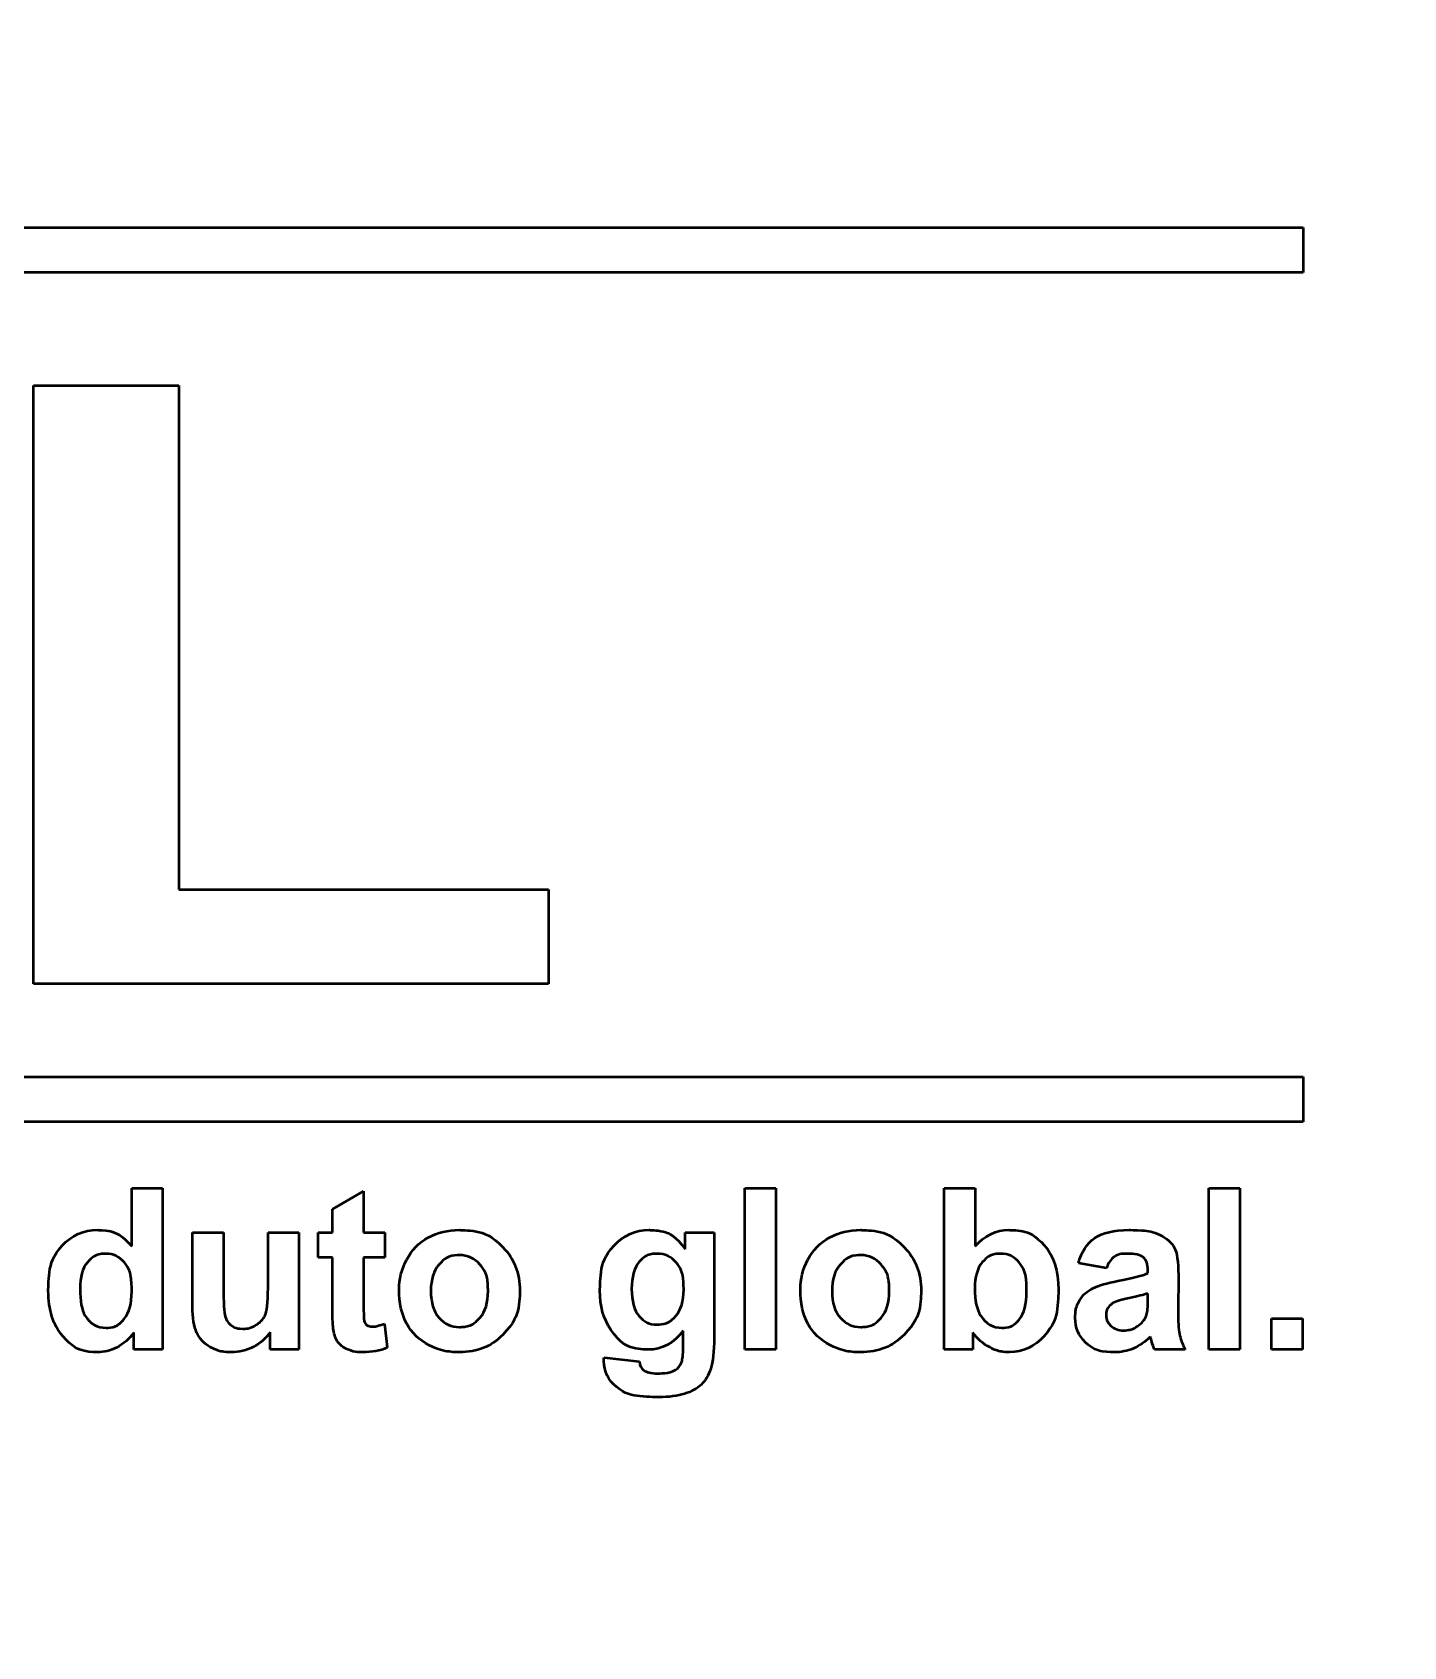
# Model space of a CAD drawing. Extents: x 0 to 988, y 0 to 594.
# Drawn here: x 545.28 to 561.07, y 299.15 to 317.74 of the extents above; entities that cross this region are included whole.
import ezdxf

# ---------------------------------------------------------------- set-up
doc = ezdxf.new("R2010")
doc.units = 0
doc.header["$LTSCALE"] = 1.5
doc.layers.add('AM_0', color=7, linetype='CONTINUOUS', lineweight=50)

msp = doc.modelspace()

# ---------------------------------------------------------------- linework, layer by layer
at = {"layer": 'AM_0'}
for radius in [60.3, 54.175, 42.004]:
    msp.add_circle((539.921, 292.885), radius, dxfattribs=at)
at = {"layer": 'AM_0', "color": 7, "lineweight": 70}
msp.add_open_spline([(539.921, 336.006), (563.732, 336.006), (583.042, 316.696), (583.042, 292.885), (583.042, 292.885), (583.042, 269.073), (563.732, 249.763), (539.921, 249.763), (539.921, 249.763), (516.109, 249.763), (496.799, 269.073), (496.799, 292.885), (496.799, 292.885), (496.799, 316.696), (516.109, 336.006), (539.921, 336.006)], degree=3, knots=[0, 0, 0, 0, 0.25, 0.25, 0.25, 0.375, 0.5, 0.5, 0.5, 0.625, 0.75, 0.75, 0.75, 0.875, 1, 1, 1, 1], dxfattribs=at)
at = {"layer": 'AM_0', "color": 7}
for points in [[(519.932, 315.492), (519.932, 315.492), (559.909, 315.492), (559.909, 315.492)], [(559.909, 315.492), (559.909, 315.492), (559.909, 314.974), (559.909, 314.974)], [(559.909, 314.974), (559.909, 314.974), (519.932, 314.974), (519.932, 314.974)], [(545.294, 306.781), (545.294, 306.781), (545.294, 313.672), (545.294, 313.672)], [(545.294, 313.672), (545.294, 313.672), (546.966, 313.672), (546.966, 313.672)], [(546.966, 313.672), (546.966, 313.672), (546.966, 307.868), (546.966, 307.868)], [(546.966, 307.868), (546.966, 307.868), (551.222, 307.868), (551.222, 307.868)], [(551.222, 307.868), (551.222, 307.868), (551.222, 306.781), (551.222, 306.781)], [(551.222, 306.781), (551.222, 306.781), (545.294, 306.781), (545.294, 306.781)], [(519.932, 305.711), (519.932, 305.711), (559.909, 305.711), (559.909, 305.711)], [(559.909, 305.711), (559.909, 305.711), (559.909, 305.193), (559.909, 305.193)], [(559.909, 305.193), (559.909, 305.193), (519.932, 305.193), (519.932, 305.193)], [(546.424, 303.759), (546.424, 303.759), (546.424, 304.43), (546.424, 304.43)], [(546.424, 304.43), (546.424, 304.43), (546.78, 304.43), (546.78, 304.43)], [(546.78, 304.43), (546.78, 304.43), (546.78, 302.569), (546.78, 302.569)], [(548.736, 304.185), (548.736, 304.185), (549.094, 304.393), (549.094, 304.393)], [(549.094, 304.393), (549.094, 304.393), (549.094, 303.917), (549.094, 303.917)], [(553.482, 302.569), (553.482, 302.569), (553.482, 304.43), (553.482, 304.43)], [(553.482, 304.43), (553.482, 304.43), (553.839, 304.43), (553.839, 304.43)], [(553.839, 304.43), (553.839, 304.43), (553.839, 302.569), (553.839, 302.569)], [(555.777, 302.569), (555.777, 302.569), (555.777, 304.43), (555.777, 304.43)], [(555.777, 304.43), (555.777, 304.43), (556.134, 304.43), (556.134, 304.43)], [(556.134, 304.43), (556.134, 304.43), (556.134, 303.759), (556.134, 303.759)], [(558.825, 302.569), (558.825, 302.569), (558.825, 304.43), (558.825, 304.43)], [(558.825, 304.43), (558.825, 304.43), (559.182, 304.43), (559.182, 304.43)], [(559.182, 304.43), (559.182, 304.43), (559.182, 302.569), (559.182, 302.569)], [(548.736, 303.917), (548.736, 303.917), (548.736, 304.185), (548.736, 304.185)], [(547.124, 303.064), (547.124, 303.064), (547.124, 303.917), (547.124, 303.917)], [(547.124, 303.917), (547.124, 303.917), (547.481, 303.917), (547.481, 303.917)], [(547.481, 303.917), (547.481, 303.917), (547.481, 303.298), (547.481, 303.298)], [(547.994, 303.348), (547.994, 303.348), (547.994, 303.917), (547.994, 303.917)], [(547.994, 303.917), (547.994, 303.917), (548.35, 303.917), (548.35, 303.917)], [(548.35, 303.917), (548.35, 303.917), (548.35, 302.569), (548.35, 302.569)], [(548.572, 303.632), (548.572, 303.632), (548.572, 303.917), (548.572, 303.917)], [(548.572, 303.917), (548.572, 303.917), (548.736, 303.917), (548.736, 303.917)], [(549.094, 303.917), (549.094, 303.917), (549.337, 303.917), (549.337, 303.917)], [(549.337, 303.917), (549.337, 303.917), (549.337, 303.632), (549.337, 303.632)], [(549.59, 303.606), (549.648, 303.716), (549.731, 303.801), (549.838, 303.859)], [(552.796, 303.728), (552.796, 303.728), (552.796, 303.917), (552.796, 303.917)], [(552.796, 303.917), (552.796, 303.917), (553.129, 303.917), (553.129, 303.917)], [(553.129, 303.917), (553.129, 303.917), (553.129, 302.707), (553.129, 302.707)], [(554.209, 303.606), (554.268, 303.716), (554.351, 303.801), (554.458, 303.859)], [(557.323, 303.564), (557.359, 303.694), (557.421, 303.791), (557.51, 303.853)], [(558.262, 303.891), (558.339, 303.853), (558.394, 303.805), (558.426, 303.747)], [(548.736, 303.632), (548.736, 303.632), (548.572, 303.632), (548.572, 303.632)], [(548.736, 303.045), (548.736, 303.045), (548.736, 303.632), (548.736, 303.632)], [(549.337, 303.632), (549.337, 303.632), (549.094, 303.632), (549.094, 303.632)], [(549.094, 303.632), (549.094, 303.632), (549.094, 303.089), (549.094, 303.089)], [(549.502, 303.262), (549.502, 303.38), (549.532, 303.495), (549.59, 303.606)], [(554.122, 303.262), (554.122, 303.38), (554.151, 303.495), (554.209, 303.606)], [(557.732, 303.637), (557.697, 303.612), (557.668, 303.568), (557.646, 303.506)], [(558.123, 303.484), (558.123, 303.553), (558.106, 303.601), (558.072, 303.631)], [(558.426, 303.747), (558.458, 303.689), (558.474, 303.583), (558.474, 303.428)], [(545.914, 303.574), (545.857, 303.506), (545.829, 303.406), (545.829, 303.272)], [(549.963, 303.55), (549.9, 303.479), (549.868, 303.376), (549.868, 303.243)], [(552.263, 303.575), (552.208, 303.508), (552.18, 303.407), (552.18, 303.271)], [(554.583, 303.55), (554.519, 303.479), (554.487, 303.376), (554.487, 303.243)], [(556.216, 303.575), (556.159, 303.508), (556.131, 303.408), (556.131, 303.272)], [(557.646, 303.506), (557.646, 303.506), (557.323, 303.564), (557.323, 303.564)], [(557.777, 303.361), (557.943, 303.392), (558.059, 303.422), (558.123, 303.448)], [(558.123, 303.448), (558.123, 303.448), (558.123, 303.484), (558.123, 303.484)], [(558.474, 303.428), (558.474, 303.428), (558.47, 303.012), (558.47, 303.012)], [(545.829, 303.272), (545.829, 303.128), (545.849, 303.024), (545.888, 302.96)], [(547.481, 303.298), (547.481, 303.108), (547.487, 302.992), (547.501, 302.949)], [(547.967, 302.984), (547.985, 303.034), (547.994, 303.156), (547.994, 303.348)], [(549.59, 302.868), (549.532, 302.976), (549.502, 303.107), (549.502, 303.262)], [(549.868, 303.243), (549.868, 303.109), (549.9, 303.007), (549.963, 302.936)], [(552.18, 303.271), (552.18, 303.128), (552.208, 303.023), (552.263, 302.957)], [(554.209, 302.868), (554.151, 302.976), (554.122, 303.107), (554.122, 303.262)], [(554.487, 303.243), (554.487, 303.109), (554.519, 303.007), (554.583, 302.936)], [(556.131, 303.272), (556.131, 303.133), (556.153, 303.029), (556.197, 302.962)], [(557.34, 303.141), (557.377, 303.201), (557.428, 303.246), (557.493, 303.278)], [(557.493, 303.278), (557.559, 303.309), (557.653, 303.337), (557.777, 303.361)], [(547.172, 302.766), (547.14, 302.838), (547.124, 302.937), (547.124, 303.064)], [(549.094, 303.089), (549.094, 302.979), (549.096, 302.915), (549.101, 302.897)], [(557.906, 303.162), (557.807, 303.14), (557.743, 303.12), (557.712, 303.1)], [(558.123, 303.216), (558.078, 303.201), (558.005, 303.183), (557.906, 303.162)], [(558.109, 302.971), (558.119, 303.002), (558.123, 303.06), (558.123, 303.145)], [(558.123, 303.145), (558.123, 303.145), (558.123, 303.216), (558.123, 303.216)], [(547.868, 302.86), (547.916, 302.894), (547.949, 302.935), (547.967, 302.984)], [(548.747, 302.794), (548.74, 302.835), (548.736, 302.919), (548.736, 303.045)], [(549.101, 302.897), (549.106, 302.879), (549.116, 302.864), (549.132, 302.852)], [(549.336, 302.868), (549.336, 302.868), (549.367, 302.592), (549.367, 302.592)], [(549.846, 302.622), (549.734, 302.678), (549.648, 302.76), (549.59, 302.868)], [(554.465, 302.622), (554.353, 302.678), (554.268, 302.76), (554.209, 302.868)], [(558.024, 302.853), (558.068, 302.885), (558.096, 302.925), (558.109, 302.971)], [(558.47, 303.012), (558.47, 302.893), (558.475, 302.806), (558.487, 302.75)], [(559.547, 302.569), (559.547, 302.569), (559.547, 302.926), (559.547, 302.926)], [(559.547, 302.926), (559.547, 302.926), (559.904, 302.926), (559.904, 302.926)], [(559.904, 302.926), (559.904, 302.926), (559.904, 302.569), (559.904, 302.569)], [(546.449, 302.767), (546.394, 302.69), (546.329, 302.633), (546.254, 302.595)], [(546.449, 302.569), (546.449, 302.569), (546.449, 302.767), (546.449, 302.767)], [(547.329, 302.598), (547.257, 302.638), (547.205, 302.694), (547.172, 302.766)], [(548.019, 302.771), (547.97, 302.699), (547.905, 302.642), (547.826, 302.601)], [(548.019, 302.569), (548.019, 302.569), (548.019, 302.771), (548.019, 302.771)], [(548.798, 302.655), (548.773, 302.689), (548.757, 302.735), (548.747, 302.794)], [(552.773, 302.591), (552.773, 302.591), (552.773, 302.787), (552.773, 302.787)], [(553.129, 302.707), (553.129, 302.548), (553.116, 302.43), (553.09, 302.351)], [(556.302, 302.596), (556.227, 302.635), (556.162, 302.692), (556.108, 302.767)], [(556.108, 302.767), (556.108, 302.767), (556.108, 302.569), (556.108, 302.569)], [(558.151, 302.716), (558.09, 302.657), (558.025, 302.613), (557.956, 302.583)], [(558.164, 302.674), (558.158, 302.695), (558.154, 302.709), (558.151, 302.716)], [(558.487, 302.75), (558.498, 302.694), (558.52, 302.633), (558.551, 302.569)], [(546.78, 302.569), (546.78, 302.569), (546.449, 302.569), (546.449, 302.569)], [(548.35, 302.569), (548.35, 302.569), (548.019, 302.569), (548.019, 302.569)], [(548.911, 302.571), (548.859, 302.592), (548.822, 302.621), (548.798, 302.655)], [(552.756, 302.427), (552.767, 302.456), (552.773, 302.511), (552.773, 302.591)], [(553.839, 302.569), (553.839, 302.569), (553.482, 302.569), (553.482, 302.569)], [(556.108, 302.569), (556.108, 302.569), (555.777, 302.569), (555.777, 302.569)], [(558.198, 302.569), (558.189, 302.593), (558.177, 302.628), (558.164, 302.674)], [(558.551, 302.569), (558.551, 302.569), (558.198, 302.569), (558.198, 302.569)], [(559.182, 302.569), (559.182, 302.569), (558.825, 302.569), (558.825, 302.569)], [(559.904, 302.569), (559.904, 302.569), (559.547, 302.569), (559.547, 302.569)], [(551.862, 302.48), (551.862, 302.48), (552.269, 302.431), (552.269, 302.431)], [(552.269, 302.431), (552.276, 302.383), (552.292, 302.351), (552.316, 302.333)], [(552.685, 302.337), (552.717, 302.355), (552.74, 302.385), (552.756, 302.427)], [(553.09, 302.351), (553.064, 302.272), (553.027, 302.21), (552.98, 302.165)], [(552.98, 302.165), (552.932, 302.121), (552.869, 302.086), (552.79, 302.06)]]:
    msp.add_open_spline(points, degree=3, dxfattribs=at)
for points, knots in [([(545.625, 303.769), (545.733, 303.888), (545.869, 303.947), (546.033, 303.947), (546.033, 303.947), (546.183, 303.947), (546.314, 303.885), (546.424, 303.759)], [0.5833333, 0.5833333, 0.5833333, 0.5833333, 0.6666667, 0.6666667, 0.6666667, 0.7083333, 0.75, 0.75, 0.75, 0.75]), ([(549.838, 303.859), (549.945, 303.918), (550.065, 303.947), (550.197, 303.947), (550.197, 303.947), (550.4, 303.947), (550.568, 303.881), (550.698, 303.749)], [0.2, 0.2, 0.2, 0.2, 0.3, 0.3, 0.3, 0.35, 0.4, 0.4, 0.4, 0.4]), ([(551.978, 303.768), (552.087, 303.888), (552.222, 303.947), (552.383, 303.947), (552.383, 303.947), (552.55, 303.947), (552.688, 303.874), (552.796, 303.728)], [0.47826087, 0.47826087, 0.47826087, 0.47826087, 0.52173913, 0.52173913, 0.52173913, 0.54347826, 0.56521739, 0.56521739, 0.56521739, 0.56521739]), ([(554.458, 303.859), (554.565, 303.918), (554.684, 303.947), (554.816, 303.947), (554.816, 303.947), (555.02, 303.947), (555.187, 303.881), (555.317, 303.749)], [0.2, 0.2, 0.2, 0.2, 0.3, 0.3, 0.3, 0.35, 0.4, 0.4, 0.4, 0.4]), ([(556.134, 303.759), (556.244, 303.885), (556.373, 303.947), (556.524, 303.947), (556.524, 303.947), (556.688, 303.947), (556.824, 303.888), (556.932, 303.769)], [0.25, 0.25, 0.25, 0.25, 0.3333333, 0.3333333, 0.3333333, 0.375, 0.4166667, 0.4166667, 0.4166667, 0.4166667]), ([(557.51, 303.853), (557.599, 303.916), (557.731, 303.947), (557.906, 303.947), (557.906, 303.947), (558.065, 303.947), (558.184, 303.928), (558.262, 303.891)], [0.08, 0.08, 0.08, 0.08, 0.12, 0.12, 0.12, 0.14, 0.16, 0.16, 0.16, 0.16]), ([(545.63, 302.726), (545.52, 302.851), (545.464, 303.025), (545.464, 303.248), (545.464, 303.248), (545.464, 303.476), (545.518, 303.65), (545.625, 303.769)], [0.4166667, 0.4166667, 0.4166667, 0.4166667, 0.5, 0.5, 0.5, 0.5416667, 0.5833333, 0.5833333, 0.5833333, 0.5833333]), ([(546.341, 303.572), (546.286, 303.64), (546.214, 303.674), (546.127, 303.674), (546.127, 303.674), (546.042, 303.674), (545.972, 303.641), (545.914, 303.574)], [0.625, 0.625, 0.625, 0.625, 0.75, 0.75, 0.75, 0.8125, 0.875, 0.875, 0.875, 0.875]), ([(550.432, 303.55), (550.369, 303.621), (550.291, 303.657), (550.198, 303.657), (550.198, 303.657), (550.105, 303.657), (550.027, 303.621), (549.963, 303.55)], [0.625, 0.625, 0.625, 0.625, 0.75, 0.75, 0.75, 0.8125, 0.875, 0.875, 0.875, 0.875]), ([(550.698, 303.749), (550.828, 303.616), (550.893, 303.449), (550.893, 303.247), (550.893, 303.247), (550.893, 303.043), (550.827, 302.874), (550.696, 302.74)], [0.4, 0.4, 0.4, 0.4, 0.5, 0.5, 0.5, 0.55, 0.6, 0.6, 0.6, 0.6]), ([(551.939, 302.799), (551.856, 302.92), (551.815, 303.07), (551.815, 303.25), (551.815, 303.25), (551.815, 303.476), (551.869, 303.649), (551.978, 303.768)], [0.39130435, 0.39130435, 0.39130435, 0.39130435, 0.43478261, 0.43478261, 0.43478261, 0.45652174, 0.47826087, 0.47826087, 0.47826087, 0.47826087]), ([(552.693, 303.573), (552.636, 303.641), (552.563, 303.674), (552.475, 303.674), (552.475, 303.674), (552.389, 303.674), (552.319, 303.641), (552.263, 303.575)], [0.625, 0.625, 0.625, 0.625, 0.75, 0.75, 0.75, 0.8125, 0.875, 0.875, 0.875, 0.875]), ([(555.051, 303.55), (554.989, 303.621), (554.911, 303.657), (554.818, 303.657), (554.818, 303.657), (554.724, 303.657), (554.646, 303.621), (554.583, 303.55)], [0.625, 0.625, 0.625, 0.625, 0.75, 0.75, 0.75, 0.8125, 0.875, 0.875, 0.875, 0.875]), ([(555.317, 303.749), (555.448, 303.616), (555.513, 303.449), (555.513, 303.247), (555.513, 303.247), (555.513, 303.043), (555.447, 302.874), (555.316, 302.74)], [0.4, 0.4, 0.4, 0.4, 0.5, 0.5, 0.5, 0.55, 0.6, 0.6, 0.6, 0.6]), ([(556.643, 303.572), (556.588, 303.64), (556.516, 303.674), (556.429, 303.674), (556.429, 303.674), (556.344, 303.674), (556.273, 303.641), (556.216, 303.575)], [0.625, 0.625, 0.625, 0.625, 0.75, 0.75, 0.75, 0.8125, 0.875, 0.875, 0.875, 0.875]), ([(556.932, 303.769), (557.039, 303.65), (557.093, 303.48), (557.093, 303.257), (557.093, 303.257), (557.093, 303.027), (557.038, 302.849), (556.928, 302.725)], [0.4166667, 0.4166667, 0.4166667, 0.4166667, 0.5, 0.5, 0.5, 0.5416667, 0.5833333, 0.5833333, 0.5833333, 0.5833333]), ([(558.072, 303.631), (558.039, 303.66), (557.975, 303.674), (557.881, 303.674), (557.881, 303.674), (557.817, 303.674), (557.768, 303.662), (557.732, 303.637)], [0.88, 0.88, 0.88, 0.88, 0.92, 0.92, 0.92, 0.94, 0.96, 0.96, 0.96, 0.96]), ([(546.339, 302.925), (546.396, 302.995), (546.425, 303.099), (546.425, 303.238), (546.425, 303.238), (546.425, 303.392), (546.397, 303.504), (546.341, 303.572)], [0.375, 0.375, 0.375, 0.375, 0.5, 0.5, 0.5, 0.5625, 0.625, 0.625, 0.625, 0.625]), ([(550.432, 302.936), (550.495, 303.007), (550.527, 303.11), (550.527, 303.246), (550.527, 303.246), (550.527, 303.377), (550.495, 303.479), (550.432, 303.55)], [0.375, 0.375, 0.375, 0.375, 0.5, 0.5, 0.5, 0.5625, 0.625, 0.625, 0.625, 0.625]), ([(552.689, 302.959), (552.749, 303.027), (552.779, 303.128), (552.779, 303.262), (552.779, 303.262), (552.779, 303.402), (552.75, 303.505), (552.693, 303.573)], [0.375, 0.375, 0.375, 0.375, 0.5, 0.5, 0.5, 0.5625, 0.625, 0.625, 0.625, 0.625]), ([(555.051, 302.936), (555.115, 303.007), (555.146, 303.11), (555.146, 303.246), (555.146, 303.246), (555.146, 303.377), (555.115, 303.479), (555.051, 303.55)], [0.375, 0.375, 0.375, 0.375, 0.5, 0.5, 0.5, 0.5625, 0.625, 0.625, 0.625, 0.625]), ([(556.644, 302.921), (556.7, 302.988), (556.727, 303.094), (556.727, 303.239), (556.727, 303.239), (556.727, 303.393), (556.699, 303.504), (556.643, 303.572)], [0.375, 0.375, 0.375, 0.375, 0.5, 0.5, 0.5, 0.5625, 0.625, 0.625, 0.625, 0.625]), ([(557.406, 302.651), (557.326, 302.727), (557.286, 302.822), (557.286, 302.937), (557.286, 302.937), (557.286, 303.013), (557.304, 303.081), (557.34, 303.141)], [0.6, 0.6, 0.6, 0.6, 0.64, 0.64, 0.64, 0.66, 0.68, 0.68, 0.68, 0.68]), ([(557.712, 303.1), (557.666, 303.066), (557.642, 303.025), (557.642, 302.974), (557.642, 302.974), (557.642, 302.924), (557.661, 302.881), (557.698, 302.844)], [0.2222222, 0.2222222, 0.2222222, 0.2222222, 0.3333333, 0.3333333, 0.3333333, 0.3888889, 0.4444444, 0.4444444, 0.4444444, 0.4444444]), ([(545.888, 302.96), (545.946, 302.867), (546.026, 302.82), (546.129, 302.82), (546.129, 302.82), (546.212, 302.82), (546.281, 302.855), (546.339, 302.925)], [0.125, 0.125, 0.125, 0.125, 0.25, 0.25, 0.25, 0.3125, 0.375, 0.375, 0.375, 0.375]), ([(547.501, 302.949), (547.514, 302.906), (547.537, 302.873), (547.572, 302.848), (547.572, 302.848), (547.607, 302.822), (547.651, 302.81), (547.704, 302.81), (547.704, 302.81), (547.765, 302.81), (547.82, 302.827), (547.868, 302.86)], [0.5263158, 0.5263158, 0.5263158, 0.5263158, 0.5789474, 0.5789474, 0.5789474, 0.6052632, 0.6315789, 0.6315789, 0.6315789, 0.6578947, 0.6842105, 0.6842105, 0.6842105, 0.6842105]), ([(549.132, 302.852), (549.149, 302.84), (549.169, 302.834), (549.193, 302.834), (549.193, 302.834), (549.226, 302.834), (549.274, 302.846), (549.336, 302.868)], [0.23809524, 0.23809524, 0.23809524, 0.23809524, 0.28571429, 0.28571429, 0.28571429, 0.30952381, 0.33333333, 0.33333333, 0.33333333, 0.33333333]), ([(549.963, 302.936), (550.027, 302.865), (550.105, 302.829), (550.198, 302.829), (550.198, 302.829), (550.291, 302.829), (550.369, 302.865), (550.432, 302.936)], [0.125, 0.125, 0.125, 0.125, 0.25, 0.25, 0.25, 0.3125, 0.375, 0.375, 0.375, 0.375]), ([(552.263, 302.957), (552.319, 302.89), (552.387, 302.857), (552.468, 302.857), (552.468, 302.857), (552.555, 302.857), (552.629, 302.891), (552.689, 302.959)], [0.125, 0.125, 0.125, 0.125, 0.25, 0.25, 0.25, 0.3125, 0.375, 0.375, 0.375, 0.375]), ([(554.583, 302.936), (554.646, 302.865), (554.724, 302.829), (554.818, 302.829), (554.818, 302.829), (554.911, 302.829), (554.989, 302.865), (555.051, 302.936)], [0.125, 0.125, 0.125, 0.125, 0.25, 0.25, 0.25, 0.3125, 0.375, 0.375, 0.375, 0.375]), ([(556.197, 302.962), (556.259, 302.867), (556.341, 302.82), (556.443, 302.82), (556.443, 302.82), (556.522, 302.82), (556.589, 302.854), (556.644, 302.921)], [0.125, 0.125, 0.125, 0.125, 0.25, 0.25, 0.25, 0.3125, 0.375, 0.375, 0.375, 0.375]), ([(546.254, 302.595), (546.179, 302.557), (546.104, 302.539), (546.028, 302.539), (546.028, 302.539), (545.873, 302.539), (545.74, 302.601), (545.63, 302.726)], [0.25, 0.25, 0.25, 0.25, 0.3333333, 0.3333333, 0.3333333, 0.375, 0.4166667, 0.4166667, 0.4166667, 0.4166667]), ([(550.696, 302.74), (550.565, 302.605), (550.399, 302.539), (550.199, 302.539), (550.199, 302.539), (550.076, 302.539), (549.958, 302.566), (549.846, 302.622)], [0.6, 0.6, 0.6, 0.6, 0.7, 0.7, 0.7, 0.75, 0.8, 0.8, 0.8, 0.8]), ([(552.773, 302.787), (552.666, 302.642), (552.532, 302.569), (552.369, 302.569), (552.369, 302.569), (552.188, 302.569), (552.045, 302.646), (551.939, 302.799)], [0.30434783, 0.30434783, 0.30434783, 0.30434783, 0.34782609, 0.34782609, 0.34782609, 0.36956522, 0.39130435, 0.39130435, 0.39130435, 0.39130435]), ([(555.316, 302.74), (555.184, 302.605), (555.019, 302.539), (554.819, 302.539), (554.819, 302.539), (554.695, 302.539), (554.578, 302.566), (554.465, 302.622)], [0.6, 0.6, 0.6, 0.6, 0.7, 0.7, 0.7, 0.75, 0.8, 0.8, 0.8, 0.8]), ([(556.928, 302.725), (556.819, 302.601), (556.686, 302.539), (556.529, 302.539), (556.529, 302.539), (556.452, 302.539), (556.376, 302.558), (556.302, 302.596)], [0.5833333, 0.5833333, 0.5833333, 0.5833333, 0.6666667, 0.6666667, 0.6666667, 0.7083333, 0.75, 0.75, 0.75, 0.75]), ([(557.698, 302.844), (557.735, 302.808), (557.783, 302.79), (557.84, 302.79), (557.84, 302.79), (557.905, 302.79), (557.966, 302.811), (558.024, 302.853)], [0.4444444, 0.4444444, 0.4444444, 0.4444444, 0.5555556, 0.5555556, 0.5555556, 0.6111111, 0.6666667, 0.6666667, 0.6666667, 0.6666667]), ([(547.826, 302.601), (547.745, 302.559), (547.661, 302.539), (547.572, 302.539), (547.572, 302.539), (547.482, 302.539), (547.401, 302.559), (547.329, 302.598)], [0.1052632, 0.1052632, 0.1052632, 0.1052632, 0.1578947, 0.1578947, 0.1578947, 0.1842105, 0.2105263, 0.2105263, 0.2105263, 0.2105263]), ([(549.367, 302.592), (549.284, 302.556), (549.19, 302.539), (549.085, 302.539), (549.085, 302.539), (549.021, 302.539), (548.963, 302.55), (548.911, 302.571)], [0.38095238, 0.38095238, 0.38095238, 0.38095238, 0.42857143, 0.42857143, 0.42857143, 0.45238095, 0.47619048, 0.47619048, 0.47619048, 0.47619048]), ([(557.956, 302.583), (557.887, 302.553), (557.812, 302.539), (557.734, 302.539), (557.734, 302.539), (557.595, 302.539), (557.485, 302.576), (557.406, 302.651)], [0.52, 0.52, 0.52, 0.52, 0.56, 0.56, 0.56, 0.58, 0.6, 0.6, 0.6, 0.6]), ([(552.004, 302.139), (551.908, 302.218), (551.861, 302.317), (551.861, 302.437), (551.861, 302.437), (551.861, 302.449), (551.861, 302.463), (551.862, 302.48)], [0.91304348, 0.91304348, 0.91304348, 0.91304348, 0.95652174, 0.95652174, 0.95652174, 0.97826087, 1, 1, 1, 1]), ([(552.316, 302.333), (552.35, 302.307), (552.403, 302.295), (552.476, 302.295), (552.476, 302.295), (552.569, 302.295), (552.639, 302.309), (552.685, 302.337)], [0.08695652, 0.08695652, 0.08695652, 0.08695652, 0.13043478, 0.13043478, 0.13043478, 0.15217391, 0.17391304, 0.17391304, 0.17391304, 0.17391304]), ([(552.79, 302.06), (552.711, 302.035), (552.611, 302.022), (552.49, 302.022), (552.49, 302.022), (552.261, 302.022), (552.099, 302.061), (552.004, 302.139)], [0.82608696, 0.82608696, 0.82608696, 0.82608696, 0.86956522, 0.86956522, 0.86956522, 0.89130435, 0.91304348, 0.91304348, 0.91304348, 0.91304348])]:
    msp.add_open_spline(points, degree=3, knots=knots, dxfattribs=at)

doc.saveas('drawing.dxf')
